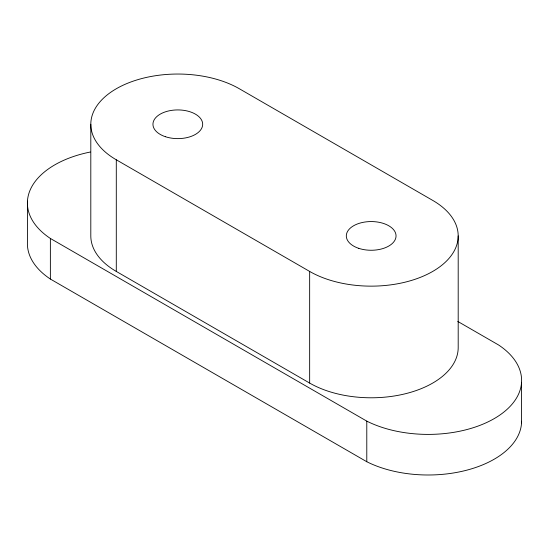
<?xml version="1.0" encoding="UTF-8"?>
<svg xmlns="http://www.w3.org/2000/svg" width="549" height="549" viewBox="0 0 549 549"><rect width="100%" height="100%" fill="white"/><g stroke="black" fill="none" stroke-linecap="round" stroke-linejoin="round"><path stroke-width="0.82" d="M457.777 321.433L498.629 345.012A93.447 53.953 0 0 1 494.237 418.599A93.447 53.953 0 0 1 366.787 421.131L50.371 238.451A93.447 53.953 0 0 1 90.324 152.025M116.292 159.793L309.657 271.432A87.01 50.234 0 0 0 432.708 271.432A87.01 50.234 0 0 0 432.708 200.392L239.343 88.753A87.01 50.234 0 0 0 116.292 88.753A87.01 50.234 0 0 0 116.292 159.793L116.292 271.432L309.657 383.072A87.01 50.234 0 0 0 404.483 393.962A87.01 50.234 0 0 0 458.195 347.551L458.195 235.912M27.45 201.16L27.45 241.759A93.447 53.953 0 0 0 50.371 279.05L366.787 461.73A93.447 53.953 0 0 0 466.725 470.184A93.447 53.953 0 0 0 521.605 421.227M521.55 382.303L521.55 422.902M366.787 421.131L366.787 461.73M309.657 271.432L309.657 383.072M90.805 124.273L90.805 235.912A87.01 50.234 0 0 0 116.292 271.432M50.371 238.451L50.371 279.05M165.386 136.701A24.863 14.349 0 0 0 202.677 124.273A24.863 14.349 0 0 0 165.386 111.845A24.863 14.349 0 0 0 165.386 136.701M358.751 248.34A24.863 14.349 0 0 0 396.042 235.912A24.863 14.349 0 0 0 358.751 223.484A24.863 14.349 0 0 0 358.751 248.34"/></g></svg>
